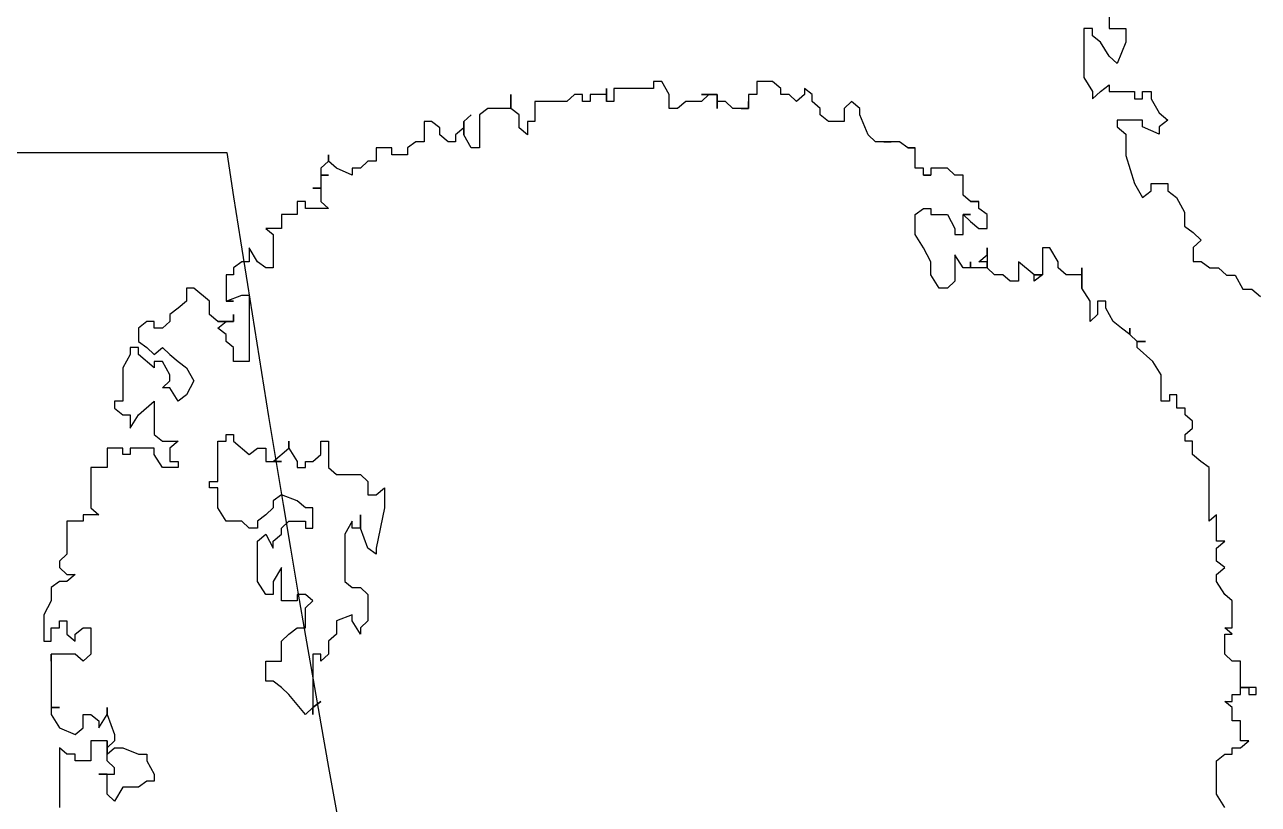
# Model space of a CAD drawing. Extents: x -30 to 1202, y 231 to 898.
# Drawn here: x 424.582 to 428.232, y 433.268 to 435.574 of the extents above; entities that cross this region are included whole.
import ezdxf

# ---------------------------------------------------------------- set-up
doc = ezdxf.new("R2010")
doc.units = 0
doc.header["$LTSCALE"] = 0.04
doc.layers.get('0').update_dxf_attribs({"linetype": 'CONTINUOUS'})
for name, color, linetype in [('CONTORXXNP----00', 255, 'CONTINUOUS'), ('PISO', 1, 'CONTINUOUS'), ('PISOS', 1, 'CONTINUOUS')]:
    doc.layers.add(name, color=color, linetype=linetype)
doc.styles.get("Standard").update_dxf_attribs({"font": 'romans.shx'})

# ---------------------------------------------------------------- blocks, each defined once
blk = doc.blocks.new('ARB3')
at = {"color": 0}
for p, q in [((0.01356, 0.49132), (0.00775, 0.49132)), ((0.00775, 0.49132), (0.00775, 0.48517)), ((0.01356, 0.48517), (0.01356, 0.49132)), ((0.00775, 0.47825), (-0.01421, 0.47825)), ((-0.01421, 0.47825), (-0.01421, 0.47133)), ((0.00775, 0.48517), (0.00775, 0.47825)), ((0.00775, 0.47825), (0.00775, 0.48517)), ((0.00775, 0.48517), (0.01356, 0.48517)), ((0.00775, 0.48517), (0.01356, 0.48517)), ((0.01356, 0.47825), (0.00775, 0.47825)), ((0.01356, 0.47133), (0.01356, 0.47825)), ((0.05232, 0.47825), (0.03552, 0.47825)), ((0.03552, 0.47825), (0.03552, 0.47133)), ((0.05813, 0.47825), (0.05232, 0.48517)), ((0.05232, 0.48517), (0.05232, 0.47825)), ((0.05813, 0.47133), (0.05813, 0.47825)), ((-0.06459, 0.47133), (-0.06976, 0.46518)), ((-0.04198, 0.47133), (-0.06459, 0.47133)), ((-0.03682, 0.47133), (-0.04198, 0.46518)), ((-0.04198, 0.46518), (-0.04198, 0.47133)), ((-0.03682, 0.46518), (-0.03682, 0.47133)), ((-0.01421, 0.47133), (-0.02002, 0.46518)), ((0.01938, 0.47133), (0.01356, 0.47133)), ((0.02454, 0.47133), (0.01938, 0.46518)), ((0.01938, 0.46518), (0.01938, 0.47133)), ((0.03552, 0.47133), (0.02454, 0.47133)), ((0.0633, 0.47133), (0.05813, 0.47133)), ((0.0633, 0.46518), (0.0633, 0.47133)), ((-0.11432, 0.45826), (-0.13628, 0.45826)), ((-0.13628, 0.45826), (-0.13112, 0.4521)), ((-0.10851, 0.45826), (-0.11432, 0.46518)), ((-0.11432, 0.46518), (-0.11432, 0.45826)), ((-0.09753, 0.45826), (-0.10851, 0.45826)), ((-0.09236, 0.46518), (-0.09753, 0.45826)), ((-0.08655, 0.45826), (-0.09236, 0.46518)), ((-0.08074, 0.45826), (-0.08655, 0.45826)), ((-0.06976, 0.46518), (-0.08074, 0.45826)), ((-0.02002, 0.46518), (-0.03682, 0.46518)), ((0.06911, 0.45826), (0.0633, 0.46518)), ((0.09688, 0.45826), (0.06911, 0.45826)), ((0.10786, 0.46518), (0.09688, 0.45826)), ((-0.17568, 0.4521), (-0.18085, 0.44518)), ((-0.13112, 0.4521), (-0.17568, 0.4521)), ((-0.21444, 0.43826), (-0.21961, 0.43211)), ((-0.20863, 0.43826), (-0.21444, 0.43826)), ((-0.20346, 0.43211), (-0.20863, 0.43826)), ((-0.18666, 0.43826), (-0.19764, 0.43826)), ((-0.19764, 0.43826), (-0.19764, 0.43211)), ((-0.18085, 0.44518), (-0.18666, 0.43826)), ((-0.21961, 0.43211), (-0.22542, 0.43211)), ((-0.22542, 0.43211), (-0.22542, 0.42519)), ((-0.19764, 0.43211), (-0.20346, 0.43211)), ((-0.22542, 0.42519), (-0.2364, 0.42519)), ((-0.2364, 0.42519), (-0.2364, 0.41904)), ((-0.2364, 0.41904), (-0.23123, 0.41904)), ((-0.23123, 0.41904), (-0.23123, 0.41212)), ((-0.25319, 0.41212), (-0.26417, 0.4052)), ((-0.23123, 0.41212), (-0.25319, 0.41212)), ((-0.28097, 0.39213), (-0.28097, 0.39905)), ((-0.28097, 0.39905), (-0.28097, 0.39213)), ((-0.26417, 0.4052), (-0.2758, 0.39213)), ((-0.28097, 0.39213), (-0.28678, 0.38597)), ((-0.2758, 0.39213), (-0.28097, 0.39213)), ((-0.29195, 0.37905), (-0.29776, 0.37213)), ((-0.28678, 0.38597), (-0.29195, 0.38597)), ((-0.29195, 0.38597), (-0.28678, 0.38597)), ((-0.28678, 0.38597), (-0.29195, 0.37905)), ((-0.29776, 0.37213), (-0.30874, 0.36598)), ((-0.30874, 0.36598), (-0.31455, 0.36598)), ((-0.31455, 0.36598), (-0.31455, 0.35906)), ((-0.31455, 0.35291), (-0.32553, 0.34599)), ((-0.31455, 0.35906), (-0.30357, 0.35906)), ((-0.29776, 0.35291), (-0.31455, 0.35291)), ((-0.30357, 0.35906), (-0.29776, 0.35291)), ((-0.32553, 0.34599), (-0.34233, 0.34599)), ((-0.34233, 0.34599), (-0.33651, 0.34599)), ((-0.33651, 0.34599), (-0.33651, 0.33292)), ((-0.33651, 0.33292), (-0.34233, 0.32599)), ((-0.34749, 0.32599), (-0.35912, 0.31907)), ((-0.34233, 0.32599), (-0.34749, 0.32599)), ((-0.35912, 0.31907), (-0.35912, 0.31292)), ((-0.35912, 0.31292), (-0.33651, 0.31292)), ((-0.33651, 0.31292), (-0.33651, 0.306)), ((-0.33651, 0.306), (-0.33651, 0.31292)), ((-0.33651, 0.31292), (-0.33135, 0.306)), ((-0.33651, 0.306), (-0.34749, 0.29293)), ((-0.33135, 0.306), (-0.33651, 0.306)), ((-0.34749, 0.29293), (-0.33135, 0.29293)), ((-0.33135, 0.29293), (-0.33135, 0.28601)), ((-0.33135, 0.28601), (-0.33651, 0.27986)), ((-0.33651, 0.27294), (-0.34233, 0.26678)), ((-0.33651, 0.27986), (-0.33651, 0.27294)), ((-0.38689, 0.26678), (-0.39206, 0.25986)), ((-0.37527, 0.26678), (-0.38689, 0.26678)), ((-0.37527, 0.25986), (-0.37527, 0.26678)), ((-0.35331, 0.26678), (-0.35912, 0.26678)), ((-0.35912, 0.26678), (-0.34233, 0.26678)), ((-0.34749, 0.25986), (-0.35331, 0.26678)), ((-0.34233, 0.26678), (-0.34749, 0.26678)), ((-0.34749, 0.26678), (-0.34749, 0.25986)), ((-0.34233, 0.26678), (-0.34233, 0.25294)), ((-0.39787, 0.25294), (-0.40304, 0.24679)), ((-0.39206, 0.25986), (-0.39787, 0.25986)), ((-0.39787, 0.25986), (-0.39787, 0.25294)), ((-0.39787, 0.25294), (-0.39787, 0.25986)), ((-0.39787, 0.25986), (-0.39787, 0.25294)), ((-0.38689, 0.24679), (-0.38689, 0.25294)), ((-0.38689, 0.25294), (-0.38689, 0.24679)), ((-0.38689, 0.24679), (-0.38108, 0.25294)), ((-0.38108, 0.25294), (-0.37527, 0.25986)), ((-0.34233, 0.25294), (-0.34749, 0.25294)), ((-0.34749, 0.25294), (-0.34233, 0.25294)), ((-0.34233, 0.25294), (-0.34233, 0.24679)), ((-0.40304, 0.24679), (-0.41983, 0.24679)), ((-0.41983, 0.24679), (-0.41983, 0.23987)), ((-0.3701, 0.24679), (-0.38689, 0.24679)), ((-0.3701, 0.23987), (-0.3701, 0.24679)), ((-0.34233, 0.24679), (-0.35331, 0.23987)), ((-0.41983, 0.23987), (-0.42565, 0.23372)), ((-0.42565, 0.23372), (-0.42565, 0.21988)), ((-0.38689, 0.23372), (-0.37527, 0.23987)), ((-0.38689, 0.21988), (-0.38689, 0.23372)), ((-0.37527, 0.23987), (-0.3701, 0.23987)), ((-0.35331, 0.23987), (-0.33135, 0.23987)), ((-0.33135, 0.23987), (-0.32553, 0.23372)), ((-0.32553, 0.23372), (-0.32553, 0.2268)), ((-0.32553, 0.2268), (-0.33651, 0.21988)), ((-0.42565, 0.21988), (-0.41983, 0.21988)), ((-0.41983, 0.21373), (-0.42565, 0.21373)), ((-0.42565, 0.21373), (-0.42565, 0.20681)), ((-0.41983, 0.21988), (-0.41983, 0.21373)), ((-0.41983, 0.21373), (-0.41983, 0.21988)), ((-0.41983, 0.21988), (-0.41983, 0.21373)), ((-0.39206, 0.21373), (-0.39206, 0.21988)), ((-0.39206, 0.21988), (-0.38689, 0.21988)), ((-0.38689, 0.20681), (-0.39206, 0.21373)), ((-0.35912, 0.21373), (-0.3701, 0.20681)), ((-0.34749, 0.21988), (-0.35912, 0.21373)), ((-0.33651, 0.21988), (-0.34749, 0.21988)), ((-0.42565, 0.20681), (-0.44244, 0.20681)), ((-0.44244, 0.20681), (-0.44244, 0.20065)), ((-0.44244, 0.20065), (-0.44244, 0.20681)), ((-0.44244, 0.20681), (-0.44244, 0.20065)), ((-0.3701, 0.20681), (-0.38689, 0.20681)), ((-0.44244, 0.20065), (-0.44761, 0.19373)), ((-0.44761, 0.19373), (-0.44761, 0.18066)), ((-0.44761, 0.18066), (-0.44761, 0.18681)), ((-0.44761, 0.18681), (-0.44761, 0.17374)), ((-0.45342, 0.16759), (-0.47021, 0.16067)), ((-0.44761, 0.17374), (-0.45342, 0.16759)), ((-0.47538, 0.16067), (-0.48119, 0.15375)), ((-0.47021, 0.16067), (-0.47538, 0.16067)), ((-0.48119, 0.15375), (-0.47538, 0.1476)), ((-0.47538, 0.1476), (-0.4644, 0.1476)), ((-0.4644, 0.1476), (-0.4644, 0.13452)), ((-0.47538, 0.1276), (-0.48119, 0.12068)), ((-0.47021, 0.1276), (-0.47538, 0.1276)), ((-0.4644, 0.13452), (-0.47021, 0.1276)), ((-0.48701, 0.12068), (-0.49217, 0.11453)), ((-0.48119, 0.12068), (-0.48701, 0.12068)), ((-0.49217, 0.11453), (-0.48701, 0.11453)), ((-0.48701, 0.11453), (-0.48119, 0.10761)), ((-0.48119, 0.10761), (-0.48701, 0.10146)), ((-0.48701, 0.10146), (-0.48701, 0.09454)), ((-0.48701, 0.09454), (-0.49217, 0.09454)), ((-0.49799, 0.07454), (-0.48701, 0.07454)), ((-0.48701, 0.07454), (-0.48701, 0.06762)), ((-0.48701, 0.06762), (-0.47538, 0.06762)), ((-0.47538, 0.06762), (-0.48119, 0.06762)), ((-0.48119, 0.06762), (-0.47538, 0.06762)), ((-0.47538, 0.06762), (-0.47538, 0.06147)), ((-0.47538, 0.06147), (-0.47538, 0.06762)), ((-0.47538, 0.06762), (-0.47538, 0.05455)), ((-0.47538, 0.05455), (-0.48119, 0.0484)), ((-0.47538, 0.04148), (-0.48701, 0.04148)), ((-0.48701, 0.04148), (-0.48701, 0.02841)), ((-0.48119, 0.0484), (-0.48119, 0.04148)), ((-0.48119, 0.04148), (-0.47538, 0.04148)), ((-0.48701, 0.02841), (-0.48701, 0.03456)), ((-0.48701, 0.03456), (-0.48119, 0.02841)), ((-0.48119, 0.02841), (-0.48119, 0.01533)), ((-0.48119, 0.01533), (-0.47538, 0.00841)), ((-0.48701, 0.00149), (-0.49799, -0.00466)), ((-0.47538, 0.00149), (-0.48701, 0.00149)), ((-0.47538, 0.00841), (-0.47538, 0.00149)), ((-0.49217, -0.04465), (-0.48119, -0.04465)), ((-0.48119, -0.04465), (-0.48119, -0.0508)), ((-0.48119, -0.0508), (-0.49217, -0.0508)), ((-0.49217, -0.0508), (-0.48701, -0.0508)), ((-0.48701, -0.0508), (-0.48701, -0.06464)), ((-0.48701, -0.06464), (-0.48119, -0.06464)), ((-0.48119, -0.06464), (-0.48119, -0.07079)), ((-0.48119, -0.07079), (-0.48701, -0.07079)), ((-0.48701, -0.07079), (-0.48701, -0.07771)), ((-0.48701, -0.07771), (-0.48119, -0.08386)), ((-0.48119, -0.08386), (-0.48119, -0.11078)), ((-0.48119, -0.11078), (-0.4644, -0.11078)), ((-0.4644, -0.11078), (-0.4644, -0.11693)), ((-0.47021, -0.12385), (-0.47538, -0.13077)), ((-0.45923, -0.12385), (-0.47021, -0.12385)), ((-0.4644, -0.11693), (-0.45342, -0.11693)), ((-0.45342, -0.11693), (-0.45923, -0.12385)), ((-0.47538, -0.13077), (-0.48701, -0.13077)), ((-0.48701, -0.13077), (-0.47538, -0.13077)), ((-0.47538, -0.13077), (-0.47538, -0.14999)), ((-0.47538, -0.14999), (-0.47021, -0.15691)), ((-0.47021, -0.15691), (-0.44244, -0.15691)), ((-0.4644, -0.16999), (-0.47021, -0.16383)), ((-0.47021, -0.16383), (-0.4644, -0.16999)), ((-0.44244, -0.16383), (-0.45342, -0.16999)), ((-0.44244, -0.15691), (-0.44244, -0.16383)), ((-0.45342, -0.16999), (-0.4644, -0.16999)), ((-0.4644, -0.16999), (-0.45923, -0.16999)), ((-0.45923, -0.16999), (-0.45342, -0.17691)), ((-0.45342, -0.17691), (-0.44761, -0.17691)), ((-0.44761, -0.18306), (-0.45342, -0.18998)), ((-0.44761, -0.17691), (-0.44761, -0.18306)), ((-0.45923, -0.18998), (-0.4644, -0.1969)), ((-0.45342, -0.18998), (-0.45923, -0.18998)), ((-0.4644, -0.1969), (-0.4644, -0.20305)), ((-0.4644, -0.20305), (-0.44761, -0.20305)), ((-0.44761, -0.20305), (-0.44761, -0.20997)), ((-0.44761, -0.20997), (-0.44244, -0.21689)), ((-0.44244, -0.21689), (-0.43663, -0.21689)), ((-0.43663, -0.21689), (-0.43663, -0.22997)), ((-0.43663, -0.22997), (-0.44244, -0.22997)), ((-0.44244, -0.22997), (-0.44244, -0.24304)), ((-0.15308, -0.24304), (-0.15889, -0.23612)), ((-0.15889, -0.23612), (-0.1421, -0.23612)), ((-0.1421, -0.23612), (-0.10851, -0.24304)), ((-0.44244, -0.24304), (-0.43146, -0.24304)), ((-0.43146, -0.24304), (-0.43146, -0.24996)), ((-0.43146, -0.24996), (-0.42565, -0.25611)), ((-0.16987, -0.25611), (-0.16406, -0.24996)), ((-0.16406, -0.24996), (-0.15308, -0.24996)), ((-0.15308, -0.24996), (-0.15308, -0.24304)), ((-0.10851, -0.24996), (-0.1253, -0.25611)), ((-0.10851, -0.24304), (-0.10334, -0.24304)), ((-0.10334, -0.24304), (-0.10851, -0.24996)), ((-0.07557, -0.25611), (-0.06976, -0.24996)), ((-0.06976, -0.24996), (-0.0478, -0.24996)), ((-0.0478, -0.24996), (-0.04198, -0.25611)), ((-0.42565, -0.25611), (-0.42565, -0.26303)), ((-0.16987, -0.2761), (-0.16987, -0.25611)), ((-0.1253, -0.25611), (-0.13628, -0.25611)), ((-0.13628, -0.25611), (-0.1253, -0.25611)), ((-0.1253, -0.25611), (-0.1253, -0.26303)), ((-0.07557, -0.26303), (-0.07557, -0.25611)), ((-0.03682, -0.25611), (-0.0478, -0.26303)), ((-0.04198, -0.25611), (-0.03682, -0.25611)), ((-0.42565, -0.26303), (-0.41983, -0.26303)), ((-0.41983, -0.26303), (-0.42565, -0.2761)), ((-0.1253, -0.26303), (-0.13112, -0.26303)), ((-0.13112, -0.26303), (-0.12014, -0.26918)), ((-0.12014, -0.26918), (-0.08074, -0.26918)), ((-0.08074, -0.26918), (-0.07557, -0.26303)), ((-0.0478, -0.26303), (-0.05296, -0.26303)), ((-0.05296, -0.26303), (-0.0478, -0.2761)), ((-0.42565, -0.2761), (-0.43146, -0.28302)), ((-0.17568, -0.28302), (-0.16987, -0.2761)), ((-0.0478, -0.2761), (-0.03682, -0.2761)), ((-0.03682, -0.2761), (-0.031, -0.28302)), ((-0.43146, -0.28302), (-0.43663, -0.28302)), ((-0.43663, -0.28302), (-0.43146, -0.28302)), ((-0.43146, -0.28302), (-0.42565, -0.28918)), ((-0.42565, -0.28918), (-0.41983, -0.28918)), ((-0.41983, -0.28918), (-0.41983, -0.28302)), ((-0.41983, -0.28302), (-0.41983, -0.28918)), ((-0.41983, -0.28918), (-0.40885, -0.28918)), ((-0.40885, -0.28918), (-0.40885, -0.2961)), ((-0.40885, -0.2961), (-0.40885, -0.28918)), ((-0.40885, -0.28918), (-0.39787, -0.28918)), ((-0.39787, -0.28918), (-0.39206, -0.28302)), ((-0.39206, -0.28302), (-0.39206, -0.30225)), ((-0.19764, -0.28918), (-0.19764, -0.28302)), ((-0.19764, -0.28302), (-0.17568, -0.28302)), ((-0.18666, -0.28918), (-0.19764, -0.28918)), ((-0.18085, -0.2961), (-0.18666, -0.28918)), ((-0.031, -0.28302), (-0.02002, -0.28302)), ((-0.02002, -0.28302), (-0.01421, -0.28918)), ((-0.01421, -0.28918), (-0.02002, -0.28918)), ((-0.02002, -0.28918), (-0.02002, -0.2961)), ((0.02454, -0.2961), (0.01938, -0.28918)), ((0.01938, -0.28918), (0.02454, -0.2961)), ((-0.18085, -0.30225), (-0.18085, -0.2961)), ((-0.1253, -0.2961), (-0.1421, -0.2961)), ((-0.1421, -0.2961), (-0.1421, -0.30225)), ((-0.1253, -0.30225), (-0.1253, -0.2961)), ((-0.06459, -0.2961), (-0.06976, -0.30225)), ((-0.05878, -0.30225), (-0.06459, -0.2961)), ((-0.02002, -0.2961), (0.03036, -0.2961)), ((0.03036, -0.2961), (0.02454, -0.2961)), ((0.02454, -0.2961), (0.03036, -0.30225)), ((-0.39206, -0.30225), (-0.39787, -0.30225)), ((-0.39787, -0.30225), (-0.39787, -0.30917)), ((-0.39787, -0.30917), (-0.38689, -0.30917)), ((-0.38689, -0.30917), (-0.38689, -0.32224)), ((-0.19183, -0.31609), (-0.18085, -0.30917)), ((-0.17568, -0.30225), (-0.18085, -0.30225)), ((-0.18085, -0.30917), (-0.17568, -0.30917)), ((-0.17568, -0.30917), (-0.17568, -0.30225)), ((-0.14791, -0.30917), (-0.15308, -0.32224)), ((-0.1421, -0.30225), (-0.14791, -0.30917)), ((-0.13112, -0.31609), (-0.13112, -0.30225)), ((-0.13112, -0.30225), (-0.1253, -0.30225)), ((-0.06976, -0.30225), (-0.06976, -0.30917)), ((-0.06976, -0.30917), (-0.06459, -0.30917)), ((-0.06459, -0.30917), (-0.06459, -0.32224)), ((-0.04198, -0.30225), (-0.05878, -0.30225)), ((-0.04198, -0.30917), (-0.04198, -0.30225)), ((-0.03682, -0.31609), (-0.04198, -0.30917)), ((0.03036, -0.30225), (0.01356, -0.31609)), ((-0.19183, -0.31609), (-0.19764, -0.31609)), ((-0.19764, -0.31609), (-0.19183, -0.31609)), ((-0.18085, -0.32916), (-0.19183, -0.31609)), ((-0.1253, -0.32224), (-0.13112, -0.31609)), ((-0.031, -0.32224), (-0.03682, -0.31609)), ((0.01356, -0.31609), (0.00775, -0.32224)), ((-0.38689, -0.32224), (-0.37527, -0.32224)), ((-0.37527, -0.32224), (-0.37527, -0.33531)), ((-0.37527, -0.33531), (-0.3701, -0.32916)), ((-0.3701, -0.32916), (-0.34233, -0.32916)), ((-0.34233, -0.32916), (-0.34233, -0.33531)), ((-0.18085, -0.33531), (-0.18085, -0.32224)), ((-0.18085, -0.32224), (-0.18085, -0.32916)), ((-0.18085, -0.32916), (-0.18085, -0.32224)), ((-0.18085, -0.32224), (-0.18085, -0.32916)), ((-0.15308, -0.32224), (-0.14791, -0.32916)), ((-0.14791, -0.32916), (-0.1421, -0.32916)), ((-0.1421, -0.32916), (-0.13628, -0.33531)), ((-0.12014, -0.32224), (-0.1253, -0.32224)), ((-0.11432, -0.32916), (-0.12014, -0.32224)), ((-0.12014, -0.33531), (-0.10851, -0.32916)), ((-0.10851, -0.32916), (-0.11432, -0.32916)), ((-0.06459, -0.32224), (-0.09236, -0.32224)), ((-0.09236, -0.32224), (-0.08074, -0.32916)), ((-0.08074, -0.32916), (-0.06976, -0.32916)), ((-0.06976, -0.32916), (-0.06976, -0.33531)), ((-0.01421, -0.32224), (-0.031, -0.32224)), ((-0.01421, -0.33531), (-0.01421, -0.32224)), ((0.00775, -0.32224), (0.00258, -0.32916)), ((0.00258, -0.32916), (0.00258, -0.33531)), ((-0.34233, -0.33531), (-0.34749, -0.34223)), ((-0.19183, -0.34223), (-0.19183, -0.33531)), ((-0.19183, -0.33531), (-0.18085, -0.33531)), ((-0.13628, -0.33531), (-0.13112, -0.34223)), ((-0.11432, -0.34223), (-0.12014, -0.33531)), ((-0.06976, -0.33531), (-0.08074, -0.34223)), ((0.00258, -0.33531), (-0.01421, -0.33531)), ((0.37462, -0.34223), (0.38043, -0.33531)), ((-0.34749, -0.34223), (-0.35912, -0.34916)), ((-0.35912, -0.34916), (-0.34749, -0.34916)), ((-0.34749, -0.34916), (-0.34749, -0.35531)), ((-0.31972, -0.35531), (-0.31972, -0.34916)), ((-0.31972, -0.34916), (-0.26417, -0.34916)), ((-0.26417, -0.34916), (-0.26417, -0.36223)), ((-0.19764, -0.36223), (-0.18666, -0.34916)), ((-0.18666, -0.34916), (-0.19183, -0.34223)), ((-0.13112, -0.34223), (-0.1253, -0.34223)), ((-0.1253, -0.34916), (-0.13112, -0.35531)), ((-0.1253, -0.34223), (-0.1253, -0.34916)), ((-0.08074, -0.34223), (-0.11432, -0.34223)), ((0.36364, -0.35531), (0.37462, -0.34916)), ((0.37462, -0.34916), (0.37462, -0.34223)), ((-0.34749, -0.35531), (-0.34233, -0.36223)), ((-0.31455, -0.36838), (-0.31972, -0.35531)), ((-0.13112, -0.35531), (-0.13112, -0.36838)), ((0.36364, -0.36223), (0.36364, -0.35531)), ((-0.34233, -0.36223), (-0.33651, -0.36223)), ((-0.33651, -0.36223), (-0.33651, -0.36838)), ((-0.33651, -0.36838), (-0.31455, -0.36838)), ((-0.31455, -0.36838), (-0.31455, -0.36223)), ((-0.31455, -0.36223), (-0.31455, -0.36838)), ((-0.29776, -0.36223), (-0.30357, -0.36223)), ((-0.30357, -0.36223), (-0.29776, -0.36223)), ((-0.29776, -0.36838), (-0.29776, -0.36223)), ((-0.29776, -0.36223), (-0.29776, -0.3753)), ((-0.29195, -0.3753), (-0.29776, -0.36838)), ((-0.28678, -0.36838), (-0.29195, -0.3753)), ((-0.28097, -0.36838), (-0.28678, -0.36838)), ((-0.2758, -0.36223), (-0.28097, -0.36838)), ((-0.26417, -0.36223), (-0.2758, -0.36223)), ((-0.20346, -0.36838), (-0.20346, -0.36223)), ((-0.20346, -0.36223), (-0.19764, -0.36223)), ((-0.19764, -0.36838), (-0.20346, -0.36838)), ((-0.19764, -0.3753), (-0.19764, -0.36838)), ((-0.13112, -0.36838), (-0.1421, -0.3753)), ((0.35783, -0.36838), (0.36364, -0.36223)), ((0.35783, -0.3753), (0.35783, -0.36838)), ((-0.29776, -0.3753), (-0.30357, -0.38222)), ((-0.16406, -0.3753), (-0.19764, -0.3753)), ((-0.16406, -0.38222), (-0.16406, -0.3753)), ((-0.1421, -0.3753), (-0.15889, -0.3753)), ((-0.15889, -0.3753), (-0.15889, -0.38222)), ((0.35266, -0.38222), (0.35783, -0.3753)), ((-0.31455, -0.38222), (-0.32553, -0.39529)), ((-0.30357, -0.38222), (-0.31455, -0.38222)), ((-0.15889, -0.38222), (-0.16406, -0.38222)), ((0.32489, -0.39529), (0.33005, -0.38837)), ((0.33005, -0.38837), (0.33587, -0.38222)), ((0.33587, -0.38222), (0.34168, -0.38837)), ((0.34168, -0.38837), (0.35266, -0.38837)), ((0.35266, -0.38837), (0.35266, -0.38222)), ((-0.32553, -0.39529), (-0.32553, -0.40144)), ((-0.25901, -0.40144), (-0.24802, -0.39529)), ((-0.24802, -0.39529), (-0.2364, -0.40144)), ((0.30228, -0.40144), (0.31391, -0.39529)), ((0.31391, -0.39529), (0.32489, -0.39529)), ((-0.32553, -0.40144), (-0.31455, -0.40144)), ((-0.31455, -0.40144), (-0.30874, -0.40837)), ((-0.26417, -0.40837), (-0.25901, -0.40144)), ((-0.2364, -0.40144), (-0.23123, -0.40837)), ((0.29711, -0.40837), (0.30228, -0.40144)), ((-0.30874, -0.40837), (-0.30357, -0.41529)), ((-0.30357, -0.41529), (-0.29776, -0.41529)), ((-0.29776, -0.41529), (-0.29195, -0.42144)), ((-0.2758, -0.42144), (-0.26999, -0.41529)), ((-0.26999, -0.41529), (-0.26417, -0.40837)), ((-0.25319, -0.41529), (-0.26417, -0.42144)), ((-0.24802, -0.41529), (-0.25319, -0.41529)), ((-0.24221, -0.42144), (-0.24802, -0.41529)), ((-0.23123, -0.40837), (-0.24221, -0.41529)), ((-0.24221, -0.41529), (-0.24221, -0.42144)), ((-0.19764, -0.42144), (-0.19764, -0.40837)), ((-0.19764, -0.40837), (-0.19183, -0.41529)), ((-0.19183, -0.41529), (-0.18085, -0.41529)), ((-0.18085, -0.41529), (-0.18085, -0.40837)), ((-0.18085, -0.40837), (-0.17568, -0.40837)), ((-0.17568, -0.40837), (-0.17568, -0.42144)), ((0.22477, -0.42144), (0.23575, -0.41529)), ((0.23575, -0.41529), (0.24157, -0.40837)), ((0.24157, -0.40837), (0.24673, -0.41529)), ((0.24673, -0.41529), (0.25255, -0.41529)), ((0.25255, -0.41529), (0.24673, -0.42836)), ((0.2913, -0.42144), (0.2913, -0.40837)), ((0.2913, -0.40837), (0.29711, -0.40837)), ((-0.29195, -0.42144), (-0.29195, -0.42836)), ((-0.26999, -0.42836), (-0.2758, -0.42144)), ((-0.26417, -0.42144), (-0.26417, -0.42836)), ((-0.20346, -0.42836), (-0.19764, -0.42144)), ((-0.17568, -0.42144), (-0.18666, -0.42836)), ((0.21896, -0.42836), (0.21896, -0.42144)), ((0.21896, -0.42144), (0.22477, -0.42144)), ((0.29711, -0.42144), (0.2913, -0.42144)), ((0.30228, -0.42836), (0.29711, -0.42144)), ((-0.29195, -0.42836), (-0.29776, -0.42836)), ((-0.29776, -0.42836), (-0.29776, -0.43451)), ((-0.29776, -0.43451), (-0.29195, -0.44143)), ((-0.28097, -0.44143), (-0.2758, -0.43451)), ((-0.2758, -0.43451), (-0.26999, -0.42836)), ((-0.25901, -0.42836), (-0.26999, -0.44143)), ((-0.26417, -0.42836), (-0.25901, -0.42836)), ((-0.21961, -0.44143), (-0.23123, -0.42836)), ((-0.23123, -0.42836), (-0.20346, -0.42836)), ((-0.18666, -0.42836), (-0.19183, -0.42836)), ((-0.19183, -0.42836), (-0.19183, -0.44835)), ((0.0633, -0.44143), (0.0633, -0.43451)), ((0.0633, -0.43451), (0.06911, -0.43451)), ((0.06911, -0.43451), (0.08009, -0.42836)), ((0.08009, -0.42836), (0.0859, -0.42836)), ((0.0859, -0.42836), (0.0859, -0.43451)), ((0.0859, -0.43451), (0.09107, -0.44143)), ((0.22477, -0.42836), (0.21896, -0.42836)), ((0.21896, -0.4545), (0.21896, -0.43451)), ((0.21896, -0.43451), (0.22477, -0.43451)), ((0.22477, -0.43451), (0.22477, -0.42836)), ((0.24673, -0.42836), (0.24157, -0.42836)), ((0.24157, -0.42836), (0.24157, -0.44835)), ((0.26934, -0.44143), (0.2913, -0.43451)), ((0.2913, -0.43451), (0.30228, -0.42836)), ((-0.29195, -0.44143), (-0.28097, -0.44143)), ((-0.26999, -0.44143), (-0.2758, -0.44143)), ((-0.2758, -0.44143), (-0.2758, -0.44835)), ((-0.20863, -0.44835), (-0.21961, -0.44143)), ((0.05813, -0.4545), (0.0633, -0.44143)), ((0.09107, -0.44143), (0.09107, -0.4545)), ((0.16923, -0.4545), (0.16923, -0.44143)), ((0.16923, -0.44143), (0.18021, -0.44143)), ((0.18021, -0.44143), (0.197, -0.44835)), ((0.24673, -0.44835), (0.25255, -0.44143)), ((0.25255, -0.44143), (0.26934, -0.44143)), ((-0.2758, -0.44835), (-0.26999, -0.44835)), ((-0.26999, -0.44835), (-0.25901, -0.4545)), ((-0.25901, -0.4545), (-0.23123, -0.4545)), ((-0.23123, -0.4545), (-0.23123, -0.46142)), ((-0.22542, -0.46142), (-0.21961, -0.4545)), ((-0.21961, -0.4545), (-0.21961, -0.44835)), ((-0.21961, -0.44835), (-0.20863, -0.44835)), ((-0.19183, -0.44835), (-0.18666, -0.44835)), ((-0.18666, -0.4545), (-0.19183, -0.4545)), ((-0.19183, -0.4545), (-0.19183, -0.46758)), ((-0.18666, -0.44835), (-0.18666, -0.4545)), ((0.05813, -0.46142), (0.05813, -0.4545)), ((0.09107, -0.4545), (0.1027, -0.46142)), ((0.14145, -0.4545), (0.16923, -0.4545)), ((0.19119, -0.4545), (0.18021, -0.46142)), ((0.197, -0.44835), (0.19119, -0.4545)), ((0.21896, -0.46142), (0.21379, -0.4545)), ((0.21379, -0.4545), (0.21896, -0.4545)), ((0.24157, -0.44835), (0.24673, -0.44835)), ((-0.23123, -0.46142), (-0.22542, -0.46142)), ((0.03036, -0.46758), (0.04715, -0.46142)), ((0.04715, -0.46142), (0.05232, -0.46142)), ((0.05232, -0.46142), (0.05813, -0.46758)), ((0.0633, -0.46758), (0.05813, -0.46142)), ((0.07492, -0.46142), (0.06911, -0.46758)), ((0.08009, -0.46142), (0.07492, -0.46142)), ((0.08009, -0.4745), (0.08009, -0.46142)), ((0.1027, -0.46142), (0.09688, -0.46758)), ((0.18021, -0.46142), (0.17504, -0.46758)), ((0.22477, -0.46758), (0.21896, -0.46142)), ((-0.19183, -0.46758), (-0.17568, -0.46758)), ((-0.17568, -0.46758), (-0.17568, -0.48142)), ((-0.1421, -0.48142), (-0.13628, -0.4745)), ((-0.13628, -0.4745), (-0.13628, -0.48757)), ((0.03036, -0.46758), (0.02454, -0.46758)), ((0.02454, -0.46758), (0.03036, -0.46758)), ((0.04134, -0.4745), (0.03036, -0.46758)), ((0.03036, -0.48142), (0.03552, -0.4745)), ((0.03552, -0.4745), (0.04134, -0.4745)), ((0.06911, -0.46758), (0.05232, -0.46758)), ((0.05232, -0.46758), (0.05232, -0.48142)), ((0.05813, -0.46758), (0.0633, -0.46758)), ((0.09688, -0.46758), (0.08009, -0.46758)), ((0.08009, -0.46758), (0.08009, -0.4745)), ((0.17504, -0.46758), (0.16923, -0.46758)), ((0.16923, -0.46758), (0.16923, -0.4745)), ((0.16923, -0.4745), (0.20798, -0.4745)), ((0.20798, -0.4745), (0.21896, -0.46758)), ((0.21896, -0.46758), (0.22477, -0.46758)), ((-0.17568, -0.48142), (-0.1421, -0.48142)), ((-0.04198, -0.48757), (-0.04198, -0.48142)), ((-0.04198, -0.48142), (-0.02002, -0.48142)), ((-0.02002, -0.48142), (-0.01421, -0.48757)), ((0.03036, -0.48757), (0.03036, -0.48142)), ((0.05232, -0.48142), (0.06911, -0.48142)), ((0.06911, -0.48142), (0.06911, -0.49449)), ((-0.13628, -0.48757), (-0.13112, -0.48757)), ((-0.13112, -0.48757), (-0.13112, -0.50141)), ((-0.08655, -0.50141), (-0.08655, -0.49449)), ((-0.08655, -0.49449), (-0.08074, -0.50141)), ((-0.03682, -0.49449), (-0.04198, -0.48757)), ((-0.03682, -0.50141), (-0.031, -0.49449)), ((-0.031, -0.49449), (-0.03682, -0.49449)), ((-0.01421, -0.48757), (-0.02002, -0.49449)), ((-0.02002, -0.49449), (-0.02002, -0.51448)), ((0.04134, -0.48757), (0.03036, -0.48757)), ((0.04715, -0.49449), (0.04134, -0.48757)), ((0.04134, -0.50756), (0.04715, -0.49449)), ((0.06911, -0.49449), (0.0633, -0.49449)), ((0.0633, -0.49449), (0.0633, -0.50141)), ((-0.13112, -0.50141), (-0.10334, -0.50141)), ((-0.10334, -0.50141), (-0.09753, -0.50756)), ((-0.09236, -0.50756), (-0.08655, -0.50141)), ((-0.08074, -0.50141), (-0.08074, -0.50756)), ((-0.0478, -0.50756), (-0.0478, -0.50141)), ((-0.0478, -0.50141), (-0.03682, -0.50141)), ((0.0633, -0.50141), (0.05813, -0.50756)), ((-0.09753, -0.50756), (-0.09236, -0.50756)), ((-0.08074, -0.50756), (-0.07557, -0.51448)), ((-0.07557, -0.51448), (-0.06459, -0.51448)), ((-0.06459, -0.51448), (-0.05296, -0.52063)), ((-0.04198, -0.50756), (-0.0478, -0.50756)), ((-0.04198, -0.51448), (-0.04198, -0.50756)), ((-0.031, -0.51448), (-0.04198, -0.51448)), ((-0.031, -0.52063), (-0.031, -0.51448)), ((-0.02002, -0.51448), (-0.01421, -0.51448)), ((-0.01421, -0.51448), (-0.02002, -0.51448)), ((-0.02002, -0.51448), (0.02454, -0.51448)), ((0.02454, -0.51448), (0.02454, -0.50756)), ((0.02454, -0.50756), (0.02454, -0.51448)), ((0.02454, -0.51448), (0.03036, -0.51448)), ((0.03036, -0.51448), (0.04134, -0.50756)), ((0.05813, -0.50756), (0.10786, -0.50756)), ((-0.05296, -0.52063), (-0.031, -0.52063))]:
    blk.add_line(p, q, dxfattribs=at)
for p, q in [((-0.49217, 0.09454), (-0.49799, 0.08762)), ((-0.49799, 0.08762), (-0.49799, 0.07454)), ((-0.49799, -0.00466), (-0.49799, -0.01158)), ((-0.49799, -0.01158), (-0.49217, -0.01158)), ((-0.49217, -0.01158), (-0.49217, -0.04465))]:
    blk.add_line(p, q)
at = {"layer": 'CONTORXXNP----00'}
for p, q in [((-0.01421, 0.47825), (-0.01421, 0.47133)), ((0.00775, 0.47825), (-0.01421, 0.47825)), ((0.01356, 0.47825), (0.00775, 0.47825)), ((0.01356, 0.47133), (0.01356, 0.47825)), ((0.03552, 0.47825), (0.03552, 0.47133)), ((0.05232, 0.47825), (0.03552, 0.47825)), ((0.05232, 0.48517), (0.05232, 0.47825)), ((0.05813, 0.47825), (0.05232, 0.48517)), ((0.05813, 0.47133), (0.05813, 0.47825)), ((-0.06459, 0.47133), (-0.06976, 0.46518)), ((-0.04198, 0.47133), (-0.06459, 0.47133)), ((-0.04198, 0.46518), (-0.04198, 0.47133)), ((-0.03682, 0.47133), (-0.04198, 0.46518)), ((-0.03682, 0.46518), (-0.03682, 0.47133)), ((-0.01421, 0.47133), (-0.02002, 0.46518)), ((0.01938, 0.47133), (0.01356, 0.47133)), ((0.01938, 0.46518), (0.01938, 0.47133)), ((0.02454, 0.47133), (0.01938, 0.46518)), ((0.03552, 0.47133), (0.02454, 0.47133)), ((0.0633, 0.47133), (0.05813, 0.47133)), ((0.0633, 0.46518), (0.0633, 0.47133)), ((-0.13628, 0.45826), (-0.13112, 0.4521)), ((-0.11432, 0.45826), (-0.13628, 0.45826)), ((-0.11432, 0.46518), (-0.11432, 0.45826)), ((-0.10851, 0.45826), (-0.11432, 0.46518)), ((-0.09753, 0.45826), (-0.10851, 0.45826)), ((-0.09236, 0.46518), (-0.09753, 0.45826)), ((-0.08655, 0.45826), (-0.09236, 0.46518)), ((-0.08074, 0.45826), (-0.08655, 0.45826)), ((-0.06976, 0.46518), (-0.08074, 0.45826)), ((-0.02002, 0.46518), (-0.03682, 0.46518)), ((0.06911, 0.45826), (0.0633, 0.46518)), ((0.09688, 0.45826), (0.06911, 0.45826)), ((0.10786, 0.46518), (0.09688, 0.45826)), ((-0.17568, 0.4521), (-0.18085, 0.44518)), ((-0.13112, 0.4521), (-0.17568, 0.4521)), ((-0.21444, 0.43826), (-0.21961, 0.43211)), ((-0.20863, 0.43826), (-0.21444, 0.43826)), ((-0.20346, 0.43211), (-0.20863, 0.43826)), ((-0.19764, 0.43826), (-0.19764, 0.43211)), ((-0.18666, 0.43826), (-0.19764, 0.43826)), ((-0.18085, 0.44518), (-0.18666, 0.43826)), ((-0.22542, 0.43211), (-0.22542, 0.42519)), ((-0.21961, 0.43211), (-0.22542, 0.43211)), ((-0.19764, 0.43211), (-0.20346, 0.43211)), ((-0.2364, 0.42519), (-0.2364, 0.41904)), ((-0.22542, 0.42519), (-0.2364, 0.42519)), ((-0.2364, 0.41904), (-0.23123, 0.41904)), ((-0.23123, 0.41904), (-0.23123, 0.41212)), ((-0.25319, 0.41212), (-0.26417, 0.4052)), ((-0.23123, 0.41212), (-0.25319, 0.41212)), ((-0.26417, 0.4052), (-0.2758, 0.39213)), ((-0.28097, 0.39213), (-0.28678, 0.38597)), ((-0.2758, 0.39213), (-0.28097, 0.39213)), ((-0.29195, 0.37905), (-0.29776, 0.37213)), ((-0.28678, 0.38597), (-0.29195, 0.37905)), ((-0.29776, 0.37213), (-0.30874, 0.36598)), ((-0.31455, 0.36598), (-0.31455, 0.35906)), ((-0.30874, 0.36598), (-0.31455, 0.36598)), ((-0.31455, 0.35291), (-0.32553, 0.34599)), ((-0.31455, 0.35906), (-0.30357, 0.35906)), ((-0.29776, 0.35291), (-0.31455, 0.35291)), ((-0.30357, 0.35906), (-0.29776, 0.35291)), ((-0.33651, 0.34599), (-0.32553, 0.34599)), ((-0.33651, 0.34599), (-0.33651, 0.33292)), ((-0.33651, 0.33292), (-0.34233, 0.32599)), ((-0.34749, 0.32599), (-0.35912, 0.31907)), ((-0.34233, 0.32599), (-0.34749, 0.32599)), ((-0.35912, 0.31907), (-0.35912, 0.31292)), ((-0.35912, 0.31292), (-0.33651, 0.31292)), ((-0.33651, 0.306), (-0.33651, 0.31292)), ((-0.33651, 0.31292), (-0.33651, 0.306)), ((-0.33651, 0.306), (-0.34749, 0.29293)), ((-0.34749, 0.29293), (-0.33135, 0.29293)), ((-0.33135, 0.29293), (-0.33135, 0.28601)), ((-0.33135, 0.28601), (-0.33651, 0.27986)), ((-0.33651, 0.27294), (-0.34233, 0.26678)), ((-0.33651, 0.27986), (-0.33651, 0.27294)), ((-0.38689, 0.26678), (-0.39206, 0.25986)), ((-0.37527, 0.26678), (-0.38689, 0.26678)), ((-0.37527, 0.25986), (-0.37527, 0.26678)), ((-0.34233, 0.26678), (-0.34233, 0.25294)), ((-0.39787, 0.25294), (-0.40304, 0.24679)), ((-0.39787, 0.25986), (-0.39787, 0.25294)), ((-0.39787, 0.25294), (-0.39787, 0.25986)), ((-0.39787, 0.25986), (-0.39787, 0.25294)), ((-0.39206, 0.25986), (-0.39787, 0.25986)), ((-0.38689, 0.24679), (-0.38108, 0.25294)), ((-0.38108, 0.25294), (-0.37527, 0.25986)), ((-0.34233, 0.25294), (-0.34233, 0.24679)), ((-0.41983, 0.24679), (-0.41983, 0.23987)), ((-0.40304, 0.24679), (-0.41983, 0.24679)), ((-0.3701, 0.24679), (-0.38689, 0.24679)), ((-0.3701, 0.23987), (-0.3701, 0.24679)), ((-0.34233, 0.24679), (-0.35331, 0.23987)), ((-0.41983, 0.23987), (-0.42565, 0.23372)), ((-0.42565, 0.23372), (-0.42565, 0.21988)), ((-0.38689, 0.23372), (-0.37527, 0.23987)), ((-0.38689, 0.21988), (-0.38689, 0.23372)), ((-0.37527, 0.23987), (-0.3701, 0.23987)), ((-0.35331, 0.23987), (-0.33135, 0.23987)), ((-0.33135, 0.23987), (-0.32553, 0.23372)), ((-0.32553, 0.23372), (-0.32553, 0.2268)), ((-0.32553, 0.2268), (-0.33651, 0.21988)), ((-0.42565, 0.21988), (-0.41983, 0.21988)), ((-0.42565, 0.21373), (-0.42565, 0.20681)), ((-0.41983, 0.21373), (-0.42565, 0.21373)), ((-0.41983, 0.21988), (-0.41983, 0.21373)), ((-0.41983, 0.21373), (-0.41983, 0.21988)), ((-0.41983, 0.21988), (-0.41983, 0.21373)), ((-0.39206, 0.21988), (-0.38689, 0.21988)), ((-0.39206, 0.21373), (-0.39206, 0.21988)), ((-0.38689, 0.20681), (-0.39206, 0.21373)), ((-0.35912, 0.21373), (-0.3701, 0.20681)), ((-0.34749, 0.21988), (-0.35912, 0.21373)), ((-0.33651, 0.21988), (-0.34749, 0.21988)), ((-0.44244, 0.20681), (-0.44244, 0.20065)), ((-0.44244, 0.20065), (-0.44244, 0.20681)), ((-0.44244, 0.20681), (-0.44244, 0.20065)), ((-0.42565, 0.20681), (-0.44244, 0.20681)), ((-0.3701, 0.20681), (-0.38689, 0.20681)), ((-0.44244, 0.20065), (-0.44761, 0.19373)), ((-0.44761, 0.19373), (-0.44761, 0.18066)), ((-0.44761, 0.18681), (-0.44761, 0.17374)), ((-0.44761, 0.18066), (-0.44761, 0.18681)), ((-0.45342, 0.16759), (-0.47021, 0.16067)), ((-0.44761, 0.17374), (-0.45342, 0.16759)), ((-0.47538, 0.16067), (-0.48119, 0.15375)), ((-0.47021, 0.16067), (-0.47538, 0.16067)), ((-0.48119, 0.15375), (-0.47538, 0.1476)), ((-0.47538, 0.1476), (-0.4644, 0.1476)), ((-0.4644, 0.1476), (-0.4644, 0.13452)), ((-0.47538, 0.1276), (-0.48119, 0.12068)), ((-0.47021, 0.1276), (-0.47538, 0.1276)), ((-0.4644, 0.13452), (-0.47021, 0.1276)), ((-0.48701, 0.12068), (-0.49217, 0.11453)), ((-0.48119, 0.12068), (-0.48701, 0.12068)), ((-0.49217, 0.11453), (-0.48701, 0.11453)), ((-0.48701, 0.11453), (-0.48119, 0.10761)), ((-0.48119, 0.10761), (-0.48701, 0.10146)), ((-0.48701, 0.10146), (-0.48701, 0.09454)), ((-0.49217, 0.09454), (-0.49799, 0.08762)), ((-0.49799, 0.08762), (-0.49799, 0.07454)), ((-0.48701, 0.09454), (-0.49217, 0.09454)), ((-0.49799, 0.07454), (-0.48701, 0.07454)), ((-0.48701, 0.07454), (-0.48701, 0.06762)), ((-0.48701, 0.06762), (-0.47538, 0.06762)), ((-0.48119, 0.06762), (-0.47538, 0.06762)), ((-0.47538, 0.06762), (-0.48119, 0.06762)), ((-0.47538, 0.06762), (-0.47538, 0.05455)), ((-0.47538, 0.06147), (-0.47538, 0.06762)), ((-0.47538, 0.06762), (-0.47538, 0.06147)), ((-0.47538, 0.05455), (-0.48119, 0.0484)), ((-0.48701, 0.04148), (-0.48119, 0.04148)), ((-0.48701, 0.03456), (-0.48701, 0.04148)), ((-0.48119, 0.0484), (-0.48119, 0.04148)), ((-0.48701, 0.03456), (-0.48119, 0.02841)), ((-0.48119, 0.02841), (-0.48119, 0.01533)), ((-0.48119, 0.01533), (-0.47538, 0.00841)), ((-0.48701, 0.00149), (-0.49799, -0.00466)), ((-0.47538, 0.00149), (-0.48701, 0.00149)), ((-0.47538, 0.00841), (-0.47538, 0.00149)), ((-0.49799, -0.00466), (-0.49799, -0.01158)), ((-0.49799, -0.01158), (-0.49217, -0.01158)), ((-0.49217, -0.01158), (-0.49217, -0.04465)), ((-0.49217, -0.04465), (-0.48119, -0.04465)), ((-0.48119, -0.04465), (-0.48119, -0.0508)), ((-0.48701, -0.0508), (-0.48119, -0.0508)), ((-0.48701, -0.0508), (-0.48701, -0.06464)), ((-0.48701, -0.06464), (-0.48119, -0.06464)), ((-0.48119, -0.06464), (-0.48119, -0.07079)), ((-0.48701, -0.07079), (-0.48701, -0.07771)), ((-0.48119, -0.07079), (-0.48701, -0.07079)), ((-0.48701, -0.07771), (-0.48119, -0.08386)), ((-0.48119, -0.08386), (-0.48119, -0.11078)), ((-0.48119, -0.11078), (-0.4644, -0.11078)), ((-0.4644, -0.11078), (-0.4644, -0.11693)), ((-0.47021, -0.12385), (-0.47538, -0.13077)), ((-0.45923, -0.12385), (-0.47021, -0.12385)), ((-0.4644, -0.11693), (-0.45342, -0.11693)), ((-0.45342, -0.11693), (-0.45923, -0.12385)), ((-0.47538, -0.13077), (-0.47538, -0.14999)), ((-0.47538, -0.14999), (-0.47021, -0.15691)), ((-0.47021, -0.15691), (-0.44244, -0.15691)), ((-0.44244, -0.16383), (-0.45342, -0.16999)), ((-0.44244, -0.15691), (-0.44244, -0.16383)), ((-0.45923, -0.16999), (-0.45342, -0.16999)), ((-0.45923, -0.16999), (-0.45342, -0.17691)), ((-0.45342, -0.17691), (-0.44761, -0.17691)), ((-0.44761, -0.18306), (-0.45342, -0.18998)), ((-0.44761, -0.17691), (-0.44761, -0.18306)), ((-0.45923, -0.18998), (-0.4644, -0.1969)), ((-0.45342, -0.18998), (-0.45923, -0.18998)), ((-0.4644, -0.1969), (-0.4644, -0.20305)), ((-0.4644, -0.20305), (-0.44761, -0.20305)), ((-0.44761, -0.20305), (-0.44761, -0.20997)), ((-0.44761, -0.20997), (-0.44244, -0.21689)), ((-0.44244, -0.21689), (-0.43663, -0.21689)), ((-0.43663, -0.21689), (-0.43663, -0.22997)), ((-0.44244, -0.22997), (-0.44244, -0.24304)), ((-0.43663, -0.22997), (-0.44244, -0.22997)), ((-0.44244, -0.24304), (-0.43146, -0.24304)), ((-0.43146, -0.24304), (-0.43146, -0.24996)), ((-0.43146, -0.24996), (-0.42565, -0.25611)), ((-0.42565, -0.25611), (-0.42565, -0.26303)), ((-0.41983, -0.26303), (-0.42565, -0.2761)), ((-0.42565, -0.26303), (-0.41983, -0.26303)), ((-0.42565, -0.2761), (-0.43146, -0.28302)), ((-0.43146, -0.28302), (-0.42565, -0.28918)), ((-0.42565, -0.28918), (-0.41983, -0.28918)), ((-0.41983, -0.28918), (-0.40885, -0.28918)), ((-0.40885, -0.28918), (-0.39787, -0.28918)), ((-0.39787, -0.28918), (-0.39206, -0.28302)), ((-0.39206, -0.28302), (-0.39206, -0.30225)), ((-0.39787, -0.30225), (-0.39787, -0.30917)), ((-0.39206, -0.30225), (-0.39787, -0.30225)), ((-0.39787, -0.30917), (-0.38689, -0.30917)), ((-0.38689, -0.30917), (-0.38689, -0.32224)), ((-0.38689, -0.32224), (-0.37527, -0.32224)), ((-0.37527, -0.32224), (-0.37527, -0.33531)), ((-0.37527, -0.33531), (-0.3701, -0.32916)), ((-0.3701, -0.32916), (-0.34233, -0.32916)), ((-0.34233, -0.32916), (-0.34233, -0.33531)), ((-0.34233, -0.33531), (-0.34749, -0.34223)), ((0.37462, -0.34223), (0.38043, -0.33531)), ((-0.34749, -0.34223), (-0.35912, -0.34916)), ((-0.35912, -0.34916), (-0.34749, -0.34916)), ((-0.34749, -0.34916), (-0.34749, -0.35531)), ((-0.31972, -0.34916), (-0.26417, -0.34916)), ((-0.31972, -0.35531), (-0.31972, -0.34916)), ((-0.26417, -0.34916), (-0.26417, -0.36223)), ((0.36364, -0.35531), (0.37462, -0.34916)), ((0.37462, -0.34916), (0.37462, -0.34223)), ((-0.34749, -0.35531), (-0.34233, -0.36223)), ((-0.31455, -0.36838), (-0.31972, -0.35531)), ((0.36364, -0.36223), (0.36364, -0.35531)), ((-0.34233, -0.36223), (-0.33651, -0.36223)), ((-0.33651, -0.36223), (-0.33651, -0.36838)), ((-0.33651, -0.36838), (-0.31455, -0.36838)), ((-0.29776, -0.3753), (-0.29776, -0.36838)), ((-0.29195, -0.3753), (-0.29776, -0.36838)), ((-0.28678, -0.36838), (-0.29195, -0.3753)), ((-0.28097, -0.36838), (-0.28678, -0.36838)), ((-0.2758, -0.36223), (-0.28097, -0.36838)), ((-0.26417, -0.36223), (-0.2758, -0.36223)), ((0.35783, -0.36838), (0.36364, -0.36223)), ((0.35783, -0.3753), (0.35783, -0.36838)), ((-0.29776, -0.3753), (-0.30357, -0.38222)), ((0.35266, -0.38222), (0.35783, -0.3753)), ((-0.31455, -0.38222), (-0.32553, -0.39529)), ((-0.30357, -0.38222), (-0.31455, -0.38222)), ((0.32489, -0.39529), (0.33005, -0.38837)), ((0.33005, -0.38837), (0.33587, -0.38222)), ((0.33587, -0.38222), (0.34168, -0.38837)), ((0.34168, -0.38837), (0.35266, -0.38837)), ((0.35266, -0.38837), (0.35266, -0.38222)), ((-0.32553, -0.39529), (-0.32553, -0.40144)), ((-0.25901, -0.40144), (-0.24802, -0.39529)), ((-0.24802, -0.39529), (-0.2364, -0.40144)), ((0.30228, -0.40144), (0.31391, -0.39529)), ((0.31391, -0.39529), (0.32489, -0.39529)), ((-0.32553, -0.40144), (-0.31455, -0.40144)), ((-0.31455, -0.40144), (-0.30874, -0.40837)), ((-0.26417, -0.40837), (-0.25901, -0.40144)), ((-0.2364, -0.40144), (-0.23123, -0.40837)), ((0.29711, -0.40837), (0.30228, -0.40144)), ((-0.30874, -0.40837), (-0.30357, -0.41529)), ((-0.30357, -0.41529), (-0.29776, -0.41529)), ((-0.29776, -0.41529), (-0.29195, -0.42144)), ((-0.2758, -0.42144), (-0.26999, -0.41529)), ((-0.26999, -0.41529), (-0.26417, -0.40837)), ((-0.25319, -0.41529), (-0.26417, -0.42144)), ((-0.24802, -0.41529), (-0.25319, -0.41529)), ((-0.24221, -0.42144), (-0.24802, -0.41529)), ((-0.23123, -0.40837), (-0.24221, -0.41529)), ((-0.24221, -0.41529), (-0.24221, -0.42144)), ((-0.19764, -0.40837), (-0.19183, -0.41529)), ((-0.19764, -0.42144), (-0.19764, -0.40837)), ((-0.19183, -0.41529), (-0.18085, -0.41529)), ((-0.18085, -0.40837), (-0.17568, -0.40837)), ((-0.18085, -0.41529), (-0.18085, -0.40837)), ((-0.17568, -0.40837), (-0.17568, -0.42144)), ((0.22477, -0.42144), (0.23575, -0.41529)), ((0.23575, -0.41529), (0.24157, -0.40837)), ((0.24157, -0.40837), (0.24673, -0.41529)), ((0.25255, -0.41529), (0.24673, -0.42836)), ((0.24673, -0.41529), (0.25255, -0.41529)), ((0.2913, -0.40837), (0.29711, -0.40837)), ((0.2913, -0.42144), (0.2913, -0.40837)), ((-0.29195, -0.42144), (-0.29195, -0.42836)), ((-0.26999, -0.42836), (-0.2758, -0.42144)), ((-0.26417, -0.42144), (-0.26417, -0.42836)), ((-0.20346, -0.42836), (-0.19764, -0.42144)), ((-0.17568, -0.42144), (-0.18666, -0.42836)), ((0.21896, -0.42144), (0.22477, -0.42144)), ((0.21896, -0.42836), (0.21896, -0.42144)), ((0.29711, -0.42144), (0.2913, -0.42144)), ((0.30228, -0.42836), (0.29711, -0.42144)), ((-0.29776, -0.42836), (-0.29776, -0.43451)), ((-0.29195, -0.42836), (-0.29776, -0.42836)), ((-0.29776, -0.43451), (-0.29195, -0.44143)), ((-0.28097, -0.44143), (-0.2758, -0.43451)), ((-0.2758, -0.43451), (-0.26999, -0.42836)), ((-0.25901, -0.42836), (-0.26999, -0.44143)), ((-0.26417, -0.42836), (-0.25901, -0.42836)), ((-0.23123, -0.42836), (-0.20346, -0.42836)), ((-0.21961, -0.44143), (-0.23123, -0.42836)), ((-0.19183, -0.42836), (-0.19183, -0.44835)), ((-0.18666, -0.42836), (-0.19183, -0.42836)), ((0.22477, -0.42836), (0.21896, -0.42836)), ((0.21896, -0.43451), (0.22477, -0.43451)), ((0.21896, -0.4545), (0.21896, -0.43451)), ((0.22477, -0.43451), (0.22477, -0.42836)), ((0.24157, -0.42836), (0.24157, -0.44835)), ((0.24673, -0.42836), (0.24157, -0.42836)), ((0.26934, -0.44143), (0.2913, -0.43451)), ((0.2913, -0.43451), (0.30228, -0.42836)), ((-0.29195, -0.44143), (-0.28097, -0.44143)), ((-0.2758, -0.44143), (-0.2758, -0.44835)), ((-0.26999, -0.44143), (-0.2758, -0.44143)), ((-0.20863, -0.44835), (-0.21961, -0.44143)), ((0.16923, -0.44143), (0.18021, -0.44143)), ((0.16923, -0.4545), (0.16923, -0.44143)), ((0.18021, -0.44143), (0.197, -0.44835)), ((0.24673, -0.44835), (0.25255, -0.44143)), ((0.25255, -0.44143), (0.26934, -0.44143)), ((-0.2758, -0.44835), (-0.26999, -0.44835)), ((-0.26999, -0.44835), (-0.25901, -0.4545)), ((-0.25901, -0.4545), (-0.23123, -0.4545)), ((-0.23123, -0.4545), (-0.23123, -0.46142)), ((-0.22542, -0.46142), (-0.21961, -0.4545)), ((-0.21961, -0.44835), (-0.20863, -0.44835)), ((-0.21961, -0.4545), (-0.21961, -0.44835)), ((-0.19183, -0.44835), (-0.18666, -0.44835)), ((-0.19183, -0.4545), (-0.19183, -0.46758)), ((-0.18666, -0.4545), (-0.19183, -0.4545)), ((-0.18666, -0.44835), (-0.18666, -0.4545)), ((0.15825, -0.4545), (0.16923, -0.4545)), ((0.19119, -0.4545), (0.18021, -0.46142)), ((0.197, -0.44835), (0.19119, -0.4545)), ((0.21379, -0.4545), (0.21896, -0.4545)), ((0.21896, -0.46142), (0.21379, -0.4545)), ((0.24157, -0.44835), (0.24673, -0.44835)), ((-0.23123, -0.46142), (-0.22542, -0.46142)), ((0.03036, -0.46758), (0.04715, -0.46142)), ((0.04715, -0.46142), (0.05232, -0.46142)), ((0.05232, -0.46142), (0.05813, -0.46758)), ((0.18021, -0.46142), (0.17504, -0.46758)), ((0.22477, -0.46758), (0.21896, -0.46142)), ((-0.19183, -0.46758), (-0.17568, -0.46758)), ((-0.17568, -0.46758), (-0.17568, -0.48142)), ((-0.1421, -0.48142), (-0.13628, -0.4745)), ((-0.13628, -0.4745), (-0.13628, -0.48757)), ((0.04134, -0.4745), (0.03036, -0.46758)), ((0.03036, -0.48142), (0.03552, -0.4745)), ((0.03552, -0.4745), (0.04134, -0.4745)), ((0.05232, -0.46758), (0.05813, -0.46758)), ((0.05232, -0.46758), (0.05232, -0.48142)), ((0.16923, -0.46758), (0.16923, -0.4745)), ((0.17504, -0.46758), (0.16923, -0.46758)), ((0.16923, -0.4745), (0.20798, -0.4745)), ((0.20798, -0.4745), (0.21896, -0.46758)), ((0.21896, -0.46758), (0.22477, -0.46758)), ((-0.17568, -0.48142), (-0.1421, -0.48142)), ((-0.04198, -0.48142), (-0.02002, -0.48142)), ((-0.04198, -0.48757), (-0.04198, -0.48142)), ((-0.02002, -0.48142), (-0.01421, -0.48757)), ((0.03036, -0.48757), (0.03036, -0.48142)), ((0.05232, -0.48142), (0.06911, -0.48142)), ((0.06911, -0.48142), (0.06911, -0.49449)), ((-0.13628, -0.48757), (-0.13112, -0.48757)), ((-0.13112, -0.48757), (-0.13112, -0.50141)), ((-0.08655, -0.49449), (-0.08074, -0.50141)), ((-0.08655, -0.50141), (-0.08655, -0.49449)), ((-0.03682, -0.49449), (-0.04198, -0.48757)), ((-0.031, -0.49449), (-0.03682, -0.49449)), ((-0.03682, -0.50141), (-0.031, -0.49449)), ((-0.01421, -0.48757), (-0.02002, -0.49449)), ((-0.02002, -0.49449), (-0.02002, -0.51448)), ((0.04134, -0.48757), (0.03036, -0.48757)), ((0.04715, -0.49449), (0.04134, -0.48757)), ((0.04134, -0.50756), (0.04715, -0.49449)), ((0.0633, -0.49449), (0.0633, -0.50141)), ((0.06911, -0.49449), (0.0633, -0.49449)), ((-0.13112, -0.50141), (-0.10334, -0.50141)), ((-0.10334, -0.50141), (-0.09753, -0.50756)), ((-0.09236, -0.50756), (-0.08655, -0.50141)), ((-0.08074, -0.50141), (-0.08074, -0.50756)), ((-0.0478, -0.50141), (-0.03682, -0.50141)), ((-0.0478, -0.50756), (-0.0478, -0.50141)), ((0.0633, -0.50141), (0.05813, -0.50756)), ((-0.09753, -0.50756), (-0.09236, -0.50756)), ((-0.08074, -0.50756), (-0.07557, -0.51448)), ((-0.07557, -0.51448), (-0.06459, -0.51448)), ((-0.06459, -0.51448), (-0.05296, -0.52063)), ((-0.04198, -0.50756), (-0.0478, -0.50756)), ((-0.04198, -0.51448), (-0.04198, -0.50756)), ((-0.031, -0.51448), (-0.04198, -0.51448)), ((-0.031, -0.52063), (-0.031, -0.51448)), ((-0.02002, -0.51448), (0.02454, -0.51448)), ((-0.01421, -0.51448), (-0.02002, -0.51448)), ((-0.02002, -0.51448), (-0.01421, -0.51448)), ((0.02454, -0.51448), (0.03036, -0.51448)), ((0.03036, -0.51448), (0.04134, -0.50756)), ((0.05813, -0.50756), (0.10786, -0.50756)), ((-0.05296, -0.52063), (-0.031, -0.52063))]:
    blk.add_line(p, q, dxfattribs=at)
at = {"flags": 11}
blk.add_attdef('CENTROIDE', (-0.11141, -0.03295), '', height=0.05039, dxfattribs=at)

msp = doc.modelspace()

# ---------------------------------------------------------------- linework, layer by layer
at = {"layer": 'PISO'}
msp.add_line((421.1827, 435.1954), (425.1798, 435.1954), dxfattribs=at)
msp.add_arc((499.1574, 446.5083), 74.8376, 188.694497, 195.14792, dxfattribs=at)
at = {"layer": 'PISOS'}
for centre, radius, start, end in [((423.6782, 428.4512), 17, 354.74777, 91.05032), ((423.6035, 429.0379), 11.8264, 351.94949, 90.74026)]:
    msp.add_arc(centre, radius, start, end, dxfattribs=at)

# ---------------------------------------------------------------- block references
at = {"layer": 'PISO', "rotation": 270}
for p, xscale, yscale, zscale in [((429.4987, 436.199), 3.757827706050232, 3.757827706050232, 3.757827706050232), ((426.4836, 433.6408), 3.545067965268283, 3.545067965268283, 3.545067965268283)]:
    msp.add_blockref('ARB3', p, dxfattribs=dict(at, xscale=xscale, yscale=yscale, zscale=zscale))

doc.saveas('drawing.dxf')
